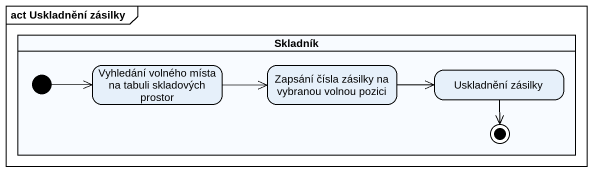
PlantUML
@startuml
mainframe act Uskladnění zásilky
hide empty description
state Skladník <<partition>> {
  state "Vyhledání volného místa na tabuli skladových prostor" as Vyhledání_volného_místa_na
  state "Zapsání čísla zásilky na vybranou volnou pozici" as Zapsání_čísla_zásilky_na
  state "Uskladnění zásilky" as Uskladnění_zásilky
  [*] -right-> Vyhledání_volného_místa_na
  Uskladnění_zásilky --> [*]
}
Vyhledání_volného_místa_na -right-> Zapsání_čísla_zásilky_na
Zapsání_čísla_zásilky_na -right-> Uskladnění_zásilky
@enduml
